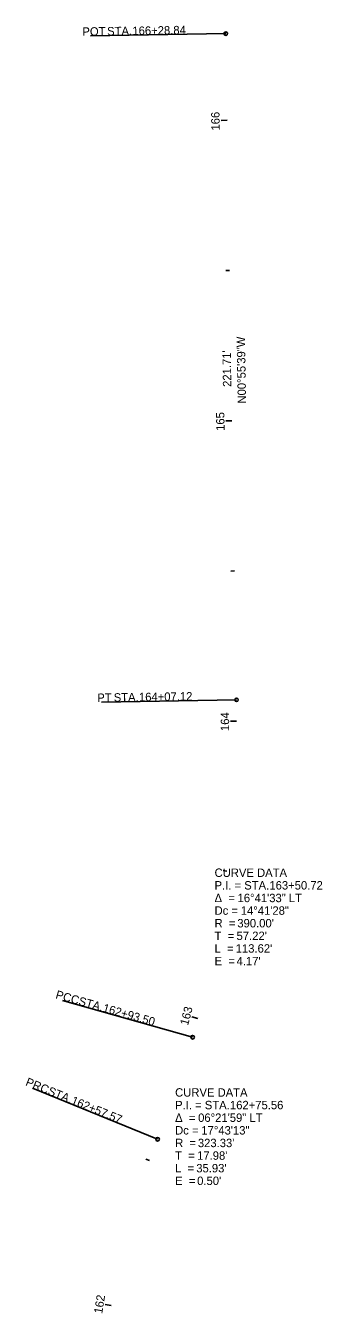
# Model space of a CAD drawing. Extents: x 151661 to 153028, y 329807 to 331516.
# Drawn here: x 152616.9 to 152715.7, y 331088 to 331516.4 of the extents above; entities that cross this region are included whole.
import ezdxf

# ---------------------------------------------------------------- set-up
doc = ezdxf.new("R2010")
doc.units = 0
for name, color, linetype in [('GE_P_Alignment_100_Bearings', 7, 'Continuous'), ('GE_P_Alignment_100_Cardinal_Points', 7, 'Continuous'), ('GE_P_Alignment_100_Curve_Data', 7, 'Continuous'), ('GE_P_Alignment_100_Distances', 7, 'Continuous'), ('GE_P_Alignment_100_Stations', 7, 'Continuous')]:
    doc.layers.add(name, color=color, linetype=linetype)

msp = doc.modelspace()

# ---------------------------------------------------------------- linework, layer by layer
at = {"layer": 'GE_P_Alignment_100_Cardinal_Points'}
for p, q in [((152683.5, 331513.77), (152638.5, 331513.05)), ((152687.08, 331292.09), (152642.09, 331291.36)), ((152672.47, 331179.82), (152629.16, 331192.05)), ((152660.81, 331145.86), (152619.12, 331162.81))]:
    msp.add_line(p, q, dxfattribs=at)
for centre in [(152683.5, 331513.77), (152687.08, 331292.09), (152672.47, 331179.82), (152660.81, 331145.86)]:
    msp.add_circle(centre, 0.6, dxfattribs=at)
at = {"layer": 'GE_P_Alignment_100_Stations'}
for p, q in [((152683.96, 331484.94), (152681.96, 331484.91)), ((152684.77, 331434.95), (152683.57, 331434.93)), ((152685.58, 331384.96), (152683.58, 331384.92)), ((152686.39, 331334.96), (152685.19, 331334.94)), ((152687.14, 331284.97), (152685.14, 331284.97)), ((152683.83, 331235.11), (152682.64, 331235.27)), ((152674.18, 331186.09), (152672.25, 331186.6)), ((152658.06, 331138.8), (152656.93, 331139.22)), ((152645.34, 331090.53), (152643.37, 331090.84))]:
    msp.add_line(p, q, dxfattribs=at)

# ---------------------------------------------------------------- texts
at = {"layer": 'GE_P_Alignment_100_Bearings'}
msp.add_text('N00°55\'39"W', height=2.8, rotation=90.9274, dxfattribs=at).set_placement((152690.29, 331390.7))
at = {"layer": 'GE_P_Alignment_100_Cardinal_Points'}
for s, rotation, p in [('POT', 0.9274, (152635.78, 331513.04)), (' STA. ', 0.9274, (152642.98, 331513.16)), ('166+28.84', 0.9274, (152652.43, 331513.31)), ('PT', 0.9274, (152640.75, 331291.38)), (' STA. ', 0.9274, (152645.17, 331291.45)), ('164+07.12', 0.9274, (152654.62, 331291.61)), ('PCC', 344.235, (152626.63, 331192.8)), (' STA. ', 344.235, (152633.26, 331190.93)), ('162+93.50', 344.235, (152642.35, 331188.36)), ('PRC', 337.8686, (152616.6, 331163.88)), (' STA. ', 337.8686, (152623.03, 331161.26)), ('162+57.57', 337.8686, (152631.79, 331157.7))]:
    msp.add_text(s, height=2.8, rotation=rotation, dxfattribs=at).set_placement(p)
at = {"layer": 'GE_P_Alignment_100_Curve_Data'}
for s, p in [('CURVE DATA', (152679.78, 331233.16)), ('P.I. = STA. ', (152679.78, 331228.96)), ('163+50.72', (152698.04, 331228.96)), ('Δ  = ', (152679.78, 331224.76)), ('16°41\'33" LT', (152687.45, 331224.76)), ('Dc = ', (152679.78, 331220.56)), ('14°41\'28"', (152688.51, 331220.56)), ('R  = ', (152679.78, 331216.36)), ("390.00'", (152687.36, 331216.36)), ('T  = ', (152679.78, 331212.16)), ("57.22'", (152687.11, 331212.16)), ('L  = ', (152679.78, 331207.96)), ("113.62'", (152686.82, 331207.96)), ('E  = ', (152679.78, 331203.76)), ("4.17'", (152687.12, 331203.76)), ('CURVE DATA', (152666.64, 331160.04)), ('P.I. = STA. ', (152666.64, 331155.84)), ('162+75.56', (152684.9, 331155.84)), ('Δ  = ', (152666.64, 331151.64)), ('06°21\'59" LT', (152674.31, 331151.64)), ('Dc = ', (152666.64, 331147.44)), ('17°43\'13"', (152675.37, 331147.44)), ('R  = ', (152666.64, 331143.24)), ("323.33'", (152674.22, 331143.24)), ('T  = ', (152666.64, 331139.04)), ("17.98'", (152673.97, 331139.04)), ('L  = ', (152666.64, 331134.84)), ("35.93'", (152673.68, 331134.84)), ('E  = ', (152666.64, 331130.64)), ("0.50'", (152673.98, 331130.64))]:
    msp.add_text(s, height=2.8, dxfattribs=at).set_placement(p)
at = {"layer": 'GE_P_Alignment_100_Distances'}
msp.add_text("221.71'", height=2.8, rotation=90.9274, dxfattribs=at).set_placement((152685.38, 331396.25))
at = {"layer": 'GE_P_Alignment_100_Stations'}
for s, rotation, p in [('166', 90.9274, (152681.52, 331481.54)), ('165', 90.9274, (152683.14, 331381.61)), ('164', 89.8809, (152684.63, 331281.7)), ('163', 75.1897, (152670.93, 331183.56)), ('162', 80.8982, (152642.35, 331087.68))]:
    msp.add_text(s, height=2.8, rotation=rotation, dxfattribs=at).set_placement(p)

doc.saveas('drawing.dxf')
